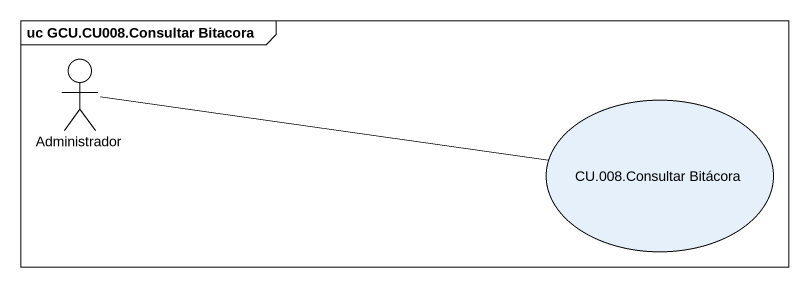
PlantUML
@startuml
mainframe uc GCU.CU008.Consultar Bitacora
actor Administrador
usecase "CU.008.Consultar Bitácora" as CU_008_Consultar_Bitácora
Administrador -right- CU_008_Consultar_Bitácora
@enduml
